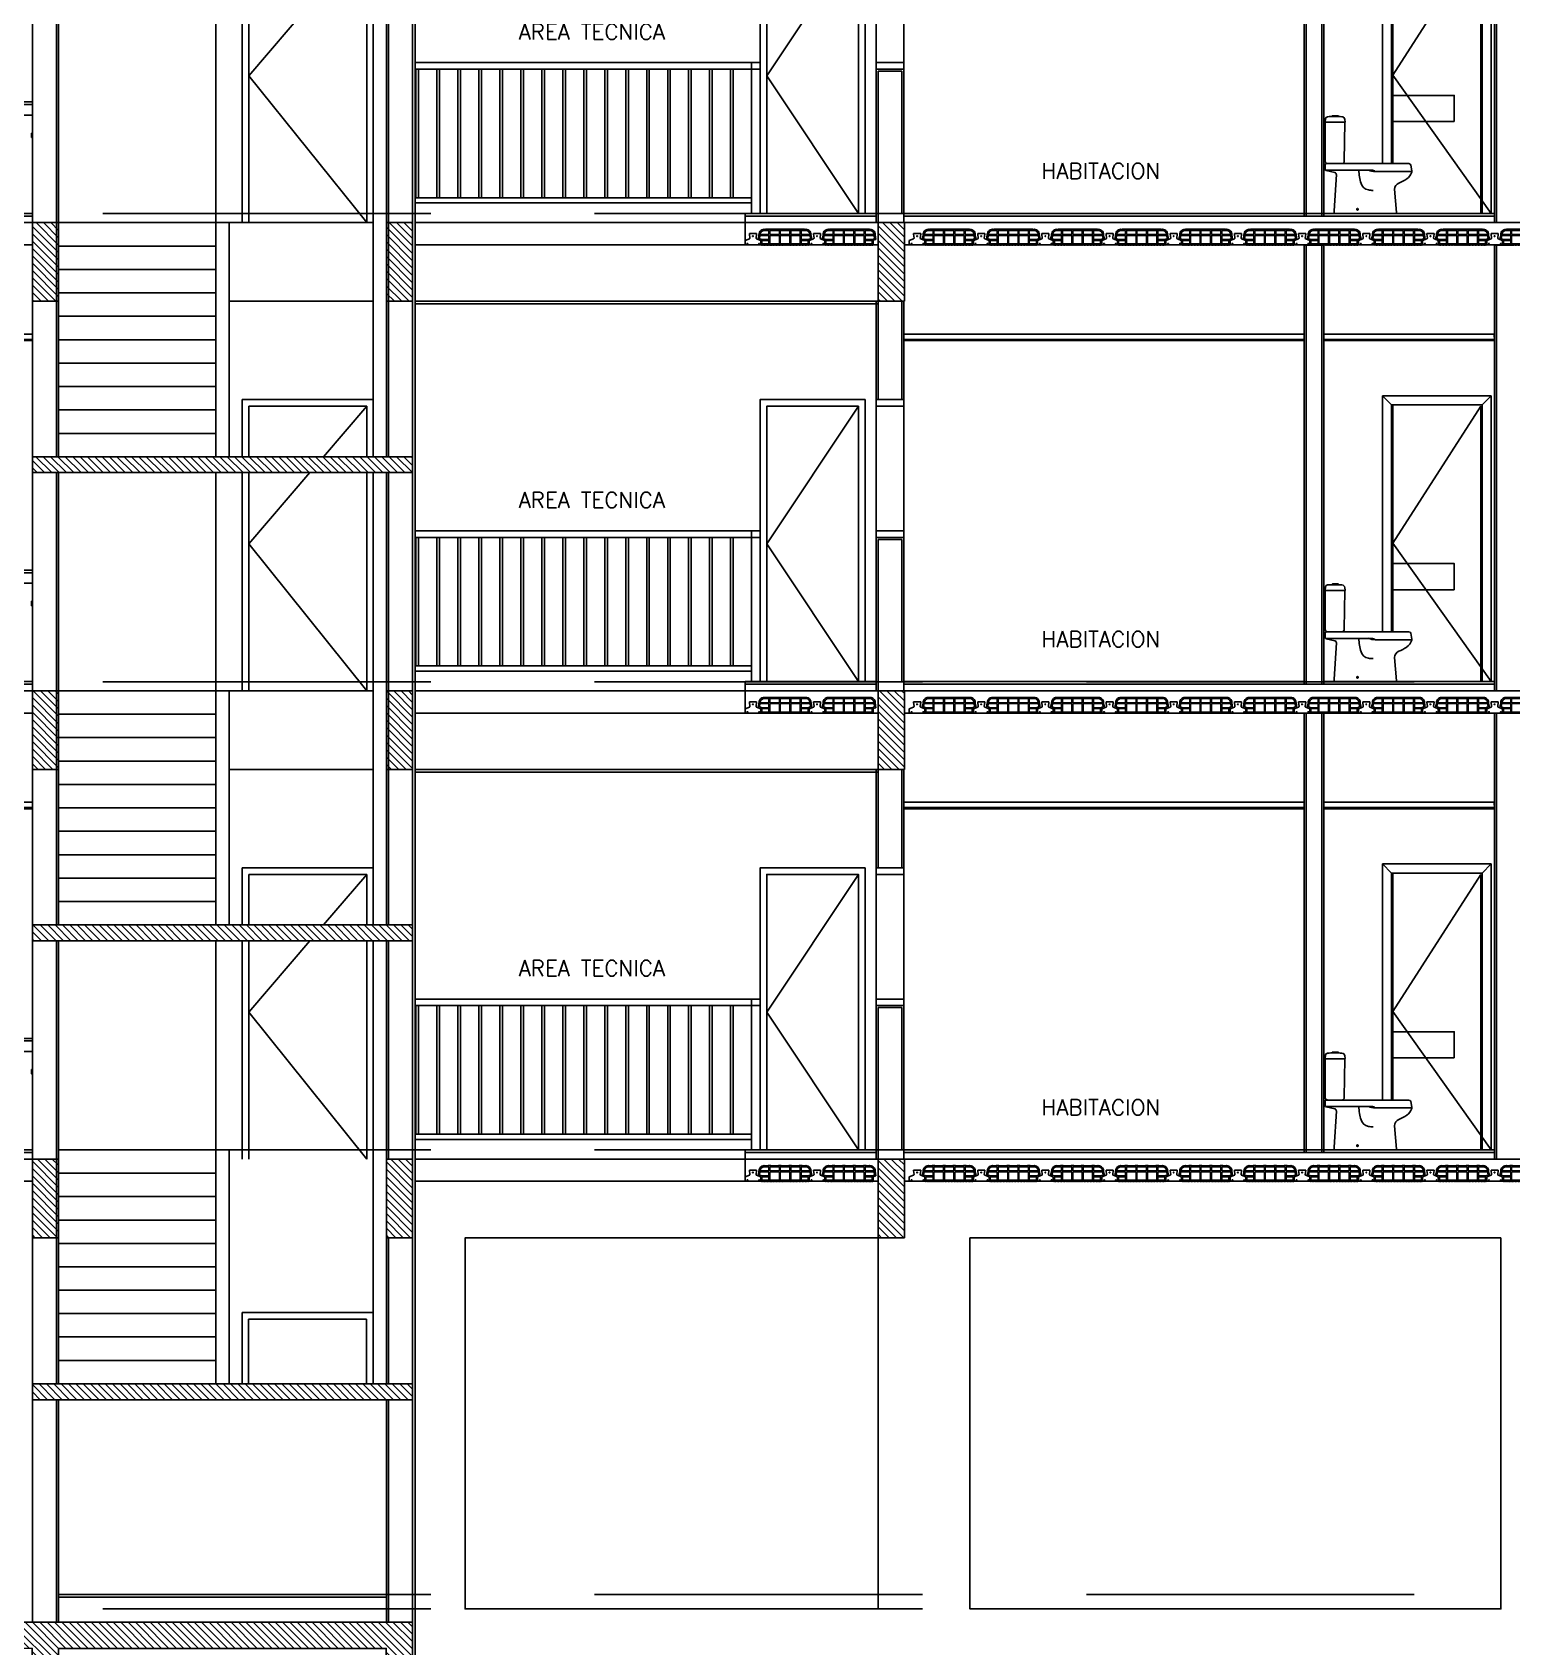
# Model space of a CAD drawing. Header units: metres. Extents: x 126 to 596, y -539 to -70.
# Drawn here: x 251.07 to 262.35, y -396.88 to -384.57 of the extents above; entities that cross this region are included whole.
import ezdxf

# ---------------------------------------------------------------- set-up
doc = ezdxf.new("R2010")
doc.units = ezdxf.units.M
doc.header["$LTSCALE"] = 10
doc.linetypes.add('HIDDEN', pattern=[0.375, 0.25, -0.125])
for name, color, linetype in [('0.1', 1, 'Continuous'), ('01', 1, 'Continuous'), ('02', 2, 'Continuous'), ('1_MUROS', 6, 'Continuous'), ('2', 2, 'Continuous'), ('3', 3, 'Continuous'), ('A- Estructura', 5, 'Continuous'), ('A- Hatch Hormigon', 255, 'Continuous'), ('A-Aberturas', 2, 'Continuous'), ('A-Autos', 254, 'Continuous'), ('A-Cielorraso', 1, 'HIDDEN'), ('A-Muros', 4, 'Continuous'), ('A-Revoques', 1, 'Continuous'), ('Corte t', 2, 'Continuous'), ('Dr Ejes en bloque', 4, 'Continuous'), ('Losa rap sapito', 251, 'Continuous'), ('PISO', 251, 'Continuous'), ('Sanitarios', 2, 'Continuous'), ('Texto', 3, 'Continuous')]:
    doc.layers.add(name, color=color, linetype=linetype)
doc.layers.add('Dr Contorno exterior torre', color=31, linetype='Continuous', transparency=0.5)
doc.styles.add('T12', font='romans.shx', dxfattribs={"height": 0.12})

# ---------------------------------------------------------------- blocks, each defined once
blk = doc.blocks.new('VIGUETA NUEVA')
at = {"layer": '02'}
for p, q in [((852.277, 1549.624), (852.243, 1549.611)), ((852.243, 1549.581), (852.243, 1549.611)), ((852.243, 1549.581), (852.248, 1549.576)), ((852.305, 1549.576), (852.248, 1549.576)), ((852.305, 1549.666), (852.277, 1549.666)), ((852.277, 1549.666), (852.277, 1549.661)), ((852.277, 1549.661), (852.281, 1549.631)), ((852.305, 1549.666), (852.334, 1549.666)), ((852.305, 1549.576), (852.363, 1549.576)), ((852.334, 1549.661), (852.33, 1549.631)), ((852.334, 1549.666), (852.334, 1549.661)), ((852.334, 1549.624), (852.368, 1549.611)), ((852.368, 1549.581), (852.363, 1549.576)), ((852.368, 1549.581), (852.368, 1549.611))]:
    blk.add_line(p, q, dxfattribs=at)
for centre, start, end in [((852.274, 1549.631), 294.8533, 4.4381), ((852.337, 1549.631), 175.5619, 245.1467)]:
    blk.add_arc(centre, 0.00704, start, end, dxfattribs=at)
blk = doc.blocks.new('VIGUETA NUEVA1')
at = {"layer": 'PISO'}
for centre in [(-0.044, -0.081), (0, -0.02), (0.05, -0.081)]:
    blk.add_circle(centre, 0.00324, dxfattribs=at)
at = {"layer": '1_MUROS'}
blk.add_blockref('VIGUETA NUEVA', (-852.305, -1549.666), dxfattribs=at)
blk = doc.blocks.new('Losa rap zapito')
at = {"layer": 'Losa rap sapito'}
for p, q in [((283.728, -291.824), (283.726, -291.839)), ((283.746, -291.848), (283.728, -291.842)), ((283.732, -291.804), (283.729, -291.823)), ((283.739, -291.812), (283.736, -291.833)), ((283.753, -291.842), (283.738, -291.836)), ((283.742, -291.81), (283.805, -291.81)), ((283.744, -291.804), (283.805, -291.804)), ((283.747, -291.88), (283.746, -291.848)), ((283.753, -291.81), (283.805, -291.81)), ((283.753, -291.842), (283.805, -291.842)), ((283.754, -291.872), (283.754, -291.851)), ((283.756, -291.849), (283.805, -291.849)), ((283.771, -291.772), (283.805, -291.772)), ((283.781, -291.764), (283.8, -291.764)), ((283.801, -291.763), (283.821, -291.763)), ((283.808, -291.801), (283.808, -291.775)), ((283.808, -291.839), (283.808, -291.813)), ((283.808, -291.872), (283.808, -291.852)), ((283.815, -291.801), (283.815, -291.775)), ((283.815, -291.872), (283.815, -291.813)), ((283.818, -291.772), (283.884, -291.772)), ((283.818, -291.804), (283.884, -291.804)), ((283.818, -291.81), (283.884, -291.81)), ((283.821, -291.764), (283.881, -291.764)), ((283.901, -291.763), (283.882, -291.763)), ((283.887, -291.801), (283.887, -291.775)), ((283.887, -291.872), (283.887, -291.813)), ((283.894, -291.801), (283.894, -291.775)), ((283.894, -291.872), (283.894, -291.813)), ((283.897, -291.772), (283.93, -291.772)), ((283.897, -291.804), (283.93, -291.804)), ((283.897, -291.81), (283.93, -291.81)), ((283.902, -291.764), (283.93, -291.764)), ((283.959, -291.764), (283.93, -291.764)), ((283.964, -291.772), (283.93, -291.772)), ((283.964, -291.804), (283.93, -291.804)), ((283.964, -291.81), (283.93, -291.81)), ((283.96, -291.763), (283.979, -291.763)), ((283.967, -291.801), (283.967, -291.775)), ((283.967, -291.872), (283.967, -291.813)), ((283.973, -291.801), (283.973, -291.775)), ((283.973, -291.872), (283.973, -291.813)), ((284.043, -291.772), (283.976, -291.772)), ((284.043, -291.804), (283.976, -291.804)), ((284.043, -291.81), (283.976, -291.81)), ((284.039, -291.764), (283.98, -291.764)), ((284.059, -291.763), (284.04, -291.763)), ((284.046, -291.801), (284.046, -291.775)), ((284.046, -291.872), (284.046, -291.813)), ((284.053, -291.801), (284.053, -291.775)), ((284.053, -291.839), (284.053, -291.813)), ((284.053, -291.872), (284.053, -291.852)), ((284.09, -291.772), (284.056, -291.772)), ((284.117, -291.804), (284.056, -291.804)), ((284.119, -291.81), (284.056, -291.81)), ((284.107, -291.81), (284.056, -291.81)), ((284.107, -291.842), (284.056, -291.842)), ((284.104, -291.849), (284.056, -291.849)), ((284.079, -291.764), (284.06, -291.764)), ((284.107, -291.842), (284.123, -291.836)), ((284.107, -291.872), (284.107, -291.851)), ((284.114, -291.88), (284.115, -291.848)), ((284.115, -291.848), (284.133, -291.842)), ((284.121, -291.812), (284.125, -291.833)), ((284.129, -291.804), (284.131, -291.823)), ((284.133, -291.824), (284.135, -291.839)), ((283.754, -291.884), (283.75, -291.884)), ((283.754, -291.884), (283.752, -291.884)), ((283.754, -291.884), (283.752, -291.884)), ((283.754, -291.884), (283.754, -291.883)), ((283.754, -291.883), (283.76, -291.883)), ((283.757, -291.875), (283.805, -291.875)), ((283.76, -291.884), (283.76, -291.883)), ((283.76, -291.884), (283.766, -291.884)), ((283.771, -291.883), (283.766, -291.883)), ((283.766, -291.884), (283.766, -291.883)), ((283.771, -291.884), (283.771, -291.883)), ((283.771, -291.884), (283.777, -291.884)), ((283.777, -291.884), (283.777, -291.883)), ((283.783, -291.883), (283.777, -291.883)), ((283.783, -291.884), (283.783, -291.883)), ((283.783, -291.884), (283.789, -291.884)), ((283.789, -291.884), (283.789, -291.883)), ((283.789, -291.883), (283.795, -291.883)), ((283.795, -291.884), (283.795, -291.883)), ((283.8, -291.884), (283.795, -291.884)), ((283.8, -291.883), (283.806, -291.883)), ((283.8, -291.884), (283.8, -291.883)), ((283.806, -291.884), (283.806, -291.883)), ((283.812, -291.884), (283.806, -291.884)), ((283.812, -291.883), (283.818, -291.883)), ((283.812, -291.884), (283.812, -291.883)), ((283.812, -291.883), (283.818, -291.883)), ((283.818, -291.875), (283.884, -291.875)), ((283.818, -291.884), (283.818, -291.883)), ((283.818, -291.884), (283.823, -291.884)), ((283.829, -291.883), (283.823, -291.883)), ((283.823, -291.884), (283.823, -291.883)), ((283.829, -291.884), (283.829, -291.883)), ((283.829, -291.884), (283.835, -291.884)), ((283.835, -291.884), (283.835, -291.883)), ((283.841, -291.883), (283.835, -291.883)), ((283.841, -291.884), (283.841, -291.883)), ((283.841, -291.884), (283.847, -291.884)), ((283.847, -291.884), (283.847, -291.883)), ((283.847, -291.883), (283.852, -291.883)), ((283.852, -291.884), (283.852, -291.883)), ((283.858, -291.884), (283.852, -291.884)), ((283.858, -291.883), (283.864, -291.883)), ((283.858, -291.884), (283.858, -291.883)), ((283.864, -291.884), (283.864, -291.883)), ((283.87, -291.884), (283.864, -291.884)), ((283.87, -291.883), (283.875, -291.883)), ((283.87, -291.884), (283.87, -291.883)), ((283.87, -291.883), (283.875, -291.883)), ((283.875, -291.884), (283.875, -291.883)), ((283.875, -291.884), (283.881, -291.884)), ((283.887, -291.883), (283.881, -291.883)), ((283.881, -291.884), (283.881, -291.883)), ((283.887, -291.884), (283.887, -291.883)), ((283.887, -291.884), (283.893, -291.884)), ((283.893, -291.884), (283.893, -291.883)), ((283.899, -291.883), (283.893, -291.883)), ((283.897, -291.875), (283.93, -291.875)), ((283.899, -291.884), (283.899, -291.883)), ((283.899, -291.884), (283.904, -291.884)), ((283.904, -291.884), (283.904, -291.883)), ((283.904, -291.883), (283.91, -291.883)), ((283.91, -291.884), (283.91, -291.883)), ((283.916, -291.884), (283.91, -291.884)), ((283.916, -291.883), (283.922, -291.883)), ((283.916, -291.884), (283.916, -291.883)), ((283.922, -291.884), (283.922, -291.883)), ((283.927, -291.884), (283.922, -291.884)), ((283.927, -291.884), (283.927, -291.883)), ((283.927, -291.883), (283.93, -291.883)), ((283.964, -291.875), (283.93, -291.875)), ((283.933, -291.883), (283.93, -291.883)), ((283.933, -291.884), (283.933, -291.883)), ((283.933, -291.884), (283.939, -291.884)), ((283.945, -291.883), (283.939, -291.883)), ((283.939, -291.884), (283.939, -291.883)), ((283.945, -291.884), (283.945, -291.883)), ((283.945, -291.884), (283.951, -291.884)), ((283.951, -291.884), (283.951, -291.883)), ((283.956, -291.883), (283.951, -291.883)), ((283.956, -291.884), (283.956, -291.883)), ((283.962, -291.884), (283.956, -291.884)), ((283.962, -291.884), (283.962, -291.883)), ((283.962, -291.883), (283.968, -291.883)), ((283.968, -291.884), (283.968, -291.883)), ((283.974, -291.884), (283.968, -291.884)), ((283.974, -291.883), (283.98, -291.883)), ((283.974, -291.884), (283.974, -291.883)), ((284.043, -291.875), (283.976, -291.875)), ((283.98, -291.884), (283.98, -291.883)), ((283.985, -291.884), (283.98, -291.884)), ((283.991, -291.883), (283.985, -291.883)), ((283.985, -291.884), (283.985, -291.883)), ((283.991, -291.883), (283.985, -291.883)), ((283.991, -291.884), (283.991, -291.883)), ((283.991, -291.884), (283.997, -291.884)), ((284.003, -291.883), (283.997, -291.883)), ((283.997, -291.884), (283.997, -291.883)), ((284.003, -291.884), (284.003, -291.883)), ((284.003, -291.884), (284.008, -291.884)), ((284.008, -291.884), (284.008, -291.883)), ((284.014, -291.883), (284.008, -291.883)), ((284.014, -291.884), (284.014, -291.883)), ((284.02, -291.884), (284.014, -291.884)), ((284.02, -291.884), (284.02, -291.883)), ((284.02, -291.883), (284.026, -291.883)), ((284.026, -291.884), (284.026, -291.883)), ((284.032, -291.884), (284.026, -291.884)), ((284.032, -291.883), (284.037, -291.883)), ((284.032, -291.884), (284.032, -291.883)), ((284.037, -291.884), (284.037, -291.883)), ((284.043, -291.884), (284.037, -291.884)), ((284.049, -291.883), (284.043, -291.883)), ((284.043, -291.884), (284.043, -291.883)), ((284.049, -291.883), (284.043, -291.883)), ((284.049, -291.884), (284.049, -291.883)), ((284.049, -291.884), (284.055, -291.884)), ((284.06, -291.883), (284.055, -291.883)), ((284.055, -291.884), (284.055, -291.883)), ((284.104, -291.875), (284.056, -291.875)), ((284.06, -291.884), (284.06, -291.883)), ((284.06, -291.884), (284.066, -291.884)), ((284.066, -291.884), (284.066, -291.883)), ((284.072, -291.883), (284.066, -291.883)), ((284.072, -291.884), (284.072, -291.883)), ((284.078, -291.884), (284.072, -291.884)), ((284.078, -291.884), (284.078, -291.883)), ((284.078, -291.883), (284.084, -291.883)), ((284.084, -291.884), (284.084, -291.883)), ((284.089, -291.884), (284.084, -291.884)), ((284.089, -291.883), (284.095, -291.883)), ((284.089, -291.884), (284.089, -291.883)), ((284.095, -291.884), (284.095, -291.883)), ((284.101, -291.884), (284.095, -291.884)), ((284.101, -291.884), (284.101, -291.883)), ((284.107, -291.883), (284.101, -291.883)), ((284.107, -291.884), (284.107, -291.883)), ((284.107, -291.884), (284.109, -291.884)), ((284.107, -291.884), (284.109, -291.884)), ((284.107, -291.884), (284.11, -291.884))]:
    blk.add_line(p, q, dxfattribs=at)
for centre, radius, start, end in [((283.729, -291.839), 0.00289, 171.8699, 249.444), ((283.729, -291.824), 0.000963, 81.8699, 171.8699), ((283.772, -291.804), 0.0404, 77.2971, 181.0135), ((283.739, -291.833), 0.00289, 171.8699, 249.444), ((283.742, -291.813), 0.00289, 90, 165.2593), ((283.772, -291.804), 0.0317, 92.259, 174.7894), ((283.744, -291.801), 0.00289, 180.2316, 270), ((283.756, -291.852), 0.00289, 90, 168.5947), ((283.801, -291.764), 0.000963, 90, 180), ((283.805, -291.775), 0.00289, 0, 90), ((283.805, -291.801), 0.00289, 270, 0), ((283.805, -291.813), 0.00289, 0, 90), ((283.805, -291.839), 0.00289, 270, 0), ((283.805, -291.852), 0.00289, 0, 90), ((283.818, -291.775), 0.00289, 90, 180), ((283.818, -291.801), 0.00289, 180, 270), ((283.818, -291.813), 0.00289, 90, 180), ((283.821, -291.764), 0.000963, 0, 90), ((283.882, -291.764), 0.000963, 90, 180), ((283.884, -291.775), 0.00289, 0, 90), ((283.884, -291.801), 0.00289, 270, 0), ((283.884, -291.813), 0.00289, 0, 90), ((283.897, -291.775), 0.00289, 90, 180), ((283.897, -291.801), 0.00289, 180, 270), ((283.897, -291.813), 0.00289, 90, 180), ((283.901, -291.764), 0.000963, 0, 90), ((283.96, -291.764), 0.000963, 90, 180), ((283.964, -291.775), 0.00289, 0, 90), ((283.964, -291.801), 0.00289, 270, 0), ((283.964, -291.813), 0.00289, 0, 90), ((283.976, -291.775), 0.00289, 90, 180), ((283.976, -291.801), 0.00289, 180, 270), ((283.976, -291.813), 0.00289, 90, 180), ((283.979, -291.764), 0.000963, 0, 90), ((284.04, -291.764), 0.000963, 90, 180), ((284.043, -291.775), 0.00289, 0, 90), ((284.043, -291.801), 0.00289, 270, 0), ((284.043, -291.813), 0.00289, 0, 90), ((284.056, -291.775), 0.00289, 90, 180), ((284.056, -291.801), 0.00289, 180, 270), ((284.056, -291.813), 0.00289, 90, 180), ((284.056, -291.839), 0.00289, 180, 270), ((284.056, -291.852), 0.00289, 90, 180), ((284.059, -291.764), 0.000963, 0, 90), ((284.088, -291.804), 0.0404, 358.9865, 102.7029), ((284.088, -291.804), 0.0317, 5.2106, 87.741), ((284.104, -291.852), 0.00289, 11.4053, 90), ((284.117, -291.801), 0.00289, 270, 359.7684), ((284.119, -291.813), 0.00289, 14.7407, 90), ((284.122, -291.833), 0.00289, 290.556, 8.1301), ((284.132, -291.824), 0.000963, 8.1301, 98.1301), ((284.132, -291.839), 0.00289, 290.556, 8.1301), ((283.751, -291.88), 0.0039, 182.4799, 268.1248), ((283.757, -291.872), 0.00289, 180, 271.41), ((283.805, -291.872), 0.00289, 270, 0), ((283.818, -291.872), 0.00289, 180, 270), ((283.884, -291.872), 0.00289, 270, 0), ((283.897, -291.872), 0.00289, 180, 270), ((283.964, -291.872), 0.00289, 270, 0), ((283.976, -291.872), 0.00289, 180, 270), ((284.043, -291.872), 0.00289, 270, 0), ((284.056, -291.872), 0.00289, 180, 270), ((284.104, -291.872), 0.00289, 268.59, 0), ((284.11, -291.88), 0.0039, 271.8752, 357.5201)]:
    blk.add_arc(centre, radius, start, end, dxfattribs=at)
blk = doc.blocks.new('A$C50213B16')
at = {"ltscale": 0.016707}
blk.add_line((-21, 739), (-21, 743), dxfattribs=at)
at = {"ltscale": 0.017205}
blk.add_line((27, 739), (27, 743), dxfattribs=at)
at = {"ltscale": 0.143874}
blk.add_line((-72, 724), (-74, 695), dxfattribs=at)
for p, q in [((-74, 397), (-74, 695)), ((76, 695), (-74, 695)), ((76, 695), (71, 399)), ((564, 380), (-64, 380)), ((52, 380), (-58, 380)), ((280, 330), (-72, 330)), ((-6, 20), (11, 296)), ((586, 320), (306, 320)), ((455, 184), (468, 6)), ((462, 0), (0, 0))]:
    blk.add_line(p, q)
at = {"ltscale": 0.01772}
blk.add_line((73, 695), (76, 695), dxfattribs=at)
at = {"ltscale": 0.102877}
blk.add_line((75, 717), (77, 696), dxfattribs=at)
at = {"ltscale": 0.00015}
blk.add_line((76, 685), (76, 685), dxfattribs=at)
at = {"ltscale": 0.165352}
blk.add_line((-74, 370), (-74, 337), dxfattribs=at)
at = {"ltscale": 0.331632}
blk.add_line((-2, 312), (-66, 327), dxfattribs=at)
at = {"ltscale": 0.224859}
blk.add_line((586, 325), (578, 369), dxfattribs=at)
at = {"ltscale": 0.023054}
blk.add_line((587, 320), (586, 325), dxfattribs=at)
at = {"ltscale": 0.004861}
blk.add_line((587, 320), (586, 320), dxfattribs=at)
at = {"ltscale": 0.064816}
blk.add_line((-7, 7), (-6, 20), dxfattribs=at)
blk.add_circle((172, 32), 5.91)
for centre, radius, start, end in [((1, -170), 909, 86.7422, 93.7394), ((-19, 743), 2, 91.3801, 180), ((3, -170), 915, 90, 91.3801), ((3, -170), 915, 88.6199, 90), ((25, 743), 2, 0, 88.6199), ((-57, 722), 15, 93.9281, 174.525), ((52, 714), 23.8, 5.5662, 86.7422), ((76, 696), 0.878, 269.267, 4.8776), ((-58, 397), 16.4, 180, 270), ((-64, 370), 10, 90, 180), ((52, 399), 19, 270, 358.933), ((564, 366), 14, 11, 90), ((-64, 337), 10, 180, 256.8268), ((-5, 296), 16, 356.5, 76.8268), ((630, 358), 450, 183.5596, 196.8342), ((300, 420), 100, 243.9194, 273.4607), ((280, 290), 40, 48.5904, 90), ((390, 489), 275, 290.7823, 305.047), ((490, 346), 100, 305.047, 342.3298), ((568, 321), 18, 342.3298, 11), ((266, 248), 70, 196.8342, 260.8672), ((303, 475), 300, 260.8672, 267.7156), ((505, 185), 50, 110.7823, 181.6005), ((0, 7), 7, 176.5, 270), ((462, 6), 6, 270, 4)]:
    blk.add_arc(centre, radius, start, end)
blk = doc.blocks.new('hhhh')
at = {"layer": 'A- Hatch Hormigon'}
h = blk.add_hatch(dxfattribs=at)
h.set_pattern_fill('ANSI31', color=1, scale=0.0125, angle=-90, style=0)
h.set_pattern_definition([(315, (-180.336697, 55.128285), (0.0280633004, 0.0280633004), [])])
h.paths.add_polyline_path([(73.631, -336.251), (70.731, -336.251), (70.731, -336.372), (73.631, -336.372)])
h = blk.add_hatch(dxfattribs=at)
h.set_pattern_fill('ANSI31', color=1, scale=0.0125, angle=-90, style=0)
h.paths.add_polyline_path([(77.381, -338.036), (77.181, -338.036), (77.181, -338.636), (77.381, -338.636)])
h.paths.add_polyline_path([(82.632, -338.036), (82.432, -338.036), (82.432, -338.636), (82.632, -338.636)])
h.paths.add_polyline_path([(87.78, -338.036), (87.6, -338.036), (87.581, -338.036), (87.581, -338.636), (87.781, -338.636)])
h.paths.add_polyline_path([(70.931, -338.036), (70.731, -338.036), (70.731, -338.636), (70.931, -338.636)])
h.paths.add_polyline_path([(73.631, -338.036), (73.431, -338.036), (73.431, -338.636), (73.631, -338.636)])
h.paths.add_polyline_path([(64.181, -338.036), (63.981, -338.036), (63.981, -338.156), (63.981, -338.636), (64.181, -338.636)])
for p, q in [((73.331, -335.816, 0), (73.331, -336.251, 0)), ((73.631, -336.372, 0), (73.631, -336.251, 0)), ((73.331, -336.372, 0), (73.331, -338.036, 0)), ((76.166, -337.966, 0), (76.216, -337.966, 0))]:
    blk.add_line(p, q)
at = {"color": 2}
for p, q in [((70.731, -337.966, 0), (68.737, -337.966, 0)), ((70.731, -337.986, 0), (68.737, -337.986, 0)), ((77.166, -337.966, 0), (76.166, -337.966, 0)), ((76.166, -338.036), (76.166, -337.966, 0)), ((77.166, -337.986, 0), (76.166, -337.986, 0)), ((80.431, -337.966, 0), (77.376, -337.966, 0)), ((81.881, -337.986, 0), (77.376, -337.986, 0)), ((81.881, -337.966, 0), (80.581, -337.966, 0))]:
    blk.add_line(p, q, dxfattribs=at)
at = {"color": 5}
for p, q in [((64.181, -338.036, 0), (70.731, -338.036, 0)), ((70.731, -338.636, 0), (70.731, -338.036, 0)), ((70.731, -338.036, 0), (70.931, -338.036, 0)), ((70.931, -338.036, 0), (70.931, -338.636, 0)), ((73.431, -338.636, 0), (73.431, -338.036, 0)), ((73.431, -338.036, 0), (73.631, -338.036, 0)), ((73.631, -338.036, 0), (73.631, -338.636, 0)), ((76.166, -338.036), (76.166, -338.206)), ((76.166, -338.036), (77.181, -338.036)), ((77.181, -338.636, 0), (77.181, -338.036, 0)), ((77.181, -338.036, 0), (77.381, -338.036, 0)), ((77.381, -338.036, 0), (77.381, -338.636, 0)), ((77.381, -338.036, 0), (82.432, -338.036, 0)), ((64.181, -338.206, 0), (70.731, -338.206, 0)), ((76.166, -338.206), (77.181, -338.206, 0)), ((77.381, -338.206, 0), (82.432, -338.206, 0)), ((70.931, -338.636, 0), (70.731, -338.636, 0)), ((73.631, -338.636, 0), (73.431, -338.636, 0)), ((77.381, -338.636, 0), (77.181, -338.636, 0))]:
    blk.add_line(p, q, dxfattribs=at)
at = {"elevation": 0}
for points in [[(76.076, -337.846), (76.216, -337.846), (73.651, -337.846)], [(76.076, -337.886), (76.216, -337.886), (73.651, -337.886)]]:
    blk.add_lwpolyline(points, dxfattribs=at)
at = {"layer": '01'}
for p, q in [((70.931, -334.466, 0), (72.131, -334.466, 0)), ((70.931, -334.466), (73.331, -334.466)), ((72.131, -336.251, 0), (72.131, -334.466)), ((72.231, -336.251, 0), (72.231, -334.466)), ((73.331, -334.466, 0), (73.331, -336.251)), ((70.931, -334.645, 0), (72.131, -334.645, 0)), ((70.931, -334.823, 0), (72.131, -334.823, 0)), ((70.931, -335.002, 0), (72.131, -335.002, 0)), ((73.331, -335.066, 0), (72.231, -335.066, 0)), ((77.181, -335.066, 0), (73.651, -335.066, 0)), ((70.931, -335.18, 0), (72.131, -335.18, 0)), ((77.181, -335.086, 0), (73.651, -335.086, 0)), ((70.931, -335.359, 0), (72.131, -335.359, 0)), ((70.931, -335.537), (72.131, -335.537)), ((70.931, -335.716), (72.131, -335.716)), ((81.027, -335.786, 0), (81.027, -337.586, 0)), ((81.027, -335.786, 0), (81.857, -335.786, 0)), ((81.097, -335.856, 0), (81.027, -335.786, 0)), ((81.787, -335.856, 0), (81.857, -335.786, 0)), ((81.857, -335.786, 0), (81.857, -337.966, 0)), ((70.931, -335.894, 0), (72.131, -335.894, 0)), ((72.331, -335.816, 0), (72.331, -336.251, 0)), ((72.331, -335.816, 0), (73.331, -335.816, 0)), ((72.381, -335.866, 0), (72.381, -336.251, 0)), ((72.381, -335.866, 0), (73.281, -335.866, 0)), ((73.281, -335.866, 0), (72.951, -336.251, 0)), ((73.281, -335.866, 0), (73.281, -336.251, 0)), ((81.097, -335.856, 0), (81.097, -337.586, 0)), ((81.097, -335.856, 0), (81.787, -335.856, 0)), ((81.107, -335.856, 0), (81.107, -337.586, 0)), ((81.777, -335.866, 0), (81.107, -336.911, 0)), ((81.777, -335.866, 0), (81.777, -337.966, 0)), ((81.787, -335.856, 0), (81.787, -337.966, 0)), ((70.931, -336.073, 0), (72.131, -336.073, 0)), ((72.131, -336.372, 0), (72.131, -338.036)), ((72.331, -336.372, 0), (72.331, -338.036, 0)), ((72.381, -336.372, 0), (72.381, -338.036, 0)), ((72.847, -336.372, 0), (72.381, -336.916, 0)), ((73.281, -336.372, 0), (73.281, -338.036, 0)), ((73.331, -336.372), (73.331, -338.036)), ((72.381, -336.916, 0), (73.281, -338.036, 0)), ((81.107, -336.911, 0), (81.857, -337.966, 0)), ((80.446, -337.066, 0), (80.446, -337.966, 0))]:
    blk.add_line(p, q, dxfattribs=at)
at = {"layer": '01', "elevation": 0}
blk.add_lwpolyline([(81.777, -337.966, 0.02, 0, 0), (81.777, -337.966, 0, 0, 0), (81.777, -335.866, 0, 0, 0), (81.107, -335.866, 0, 0, 0)], format="xyseb", dxfattribs=at)
at = {"layer": '02', "elevation": 0}
blk.add_lwpolyline([(73.651, -338.036), (73.651, -334.466)], dxfattribs=at)
at = {"layer": '2'}
for p, q in [((70.201, -337.116, 0), (70.731, -337.116)), ((70.221, -337.136, 0), (70.731, -337.136))]:
    blk.add_line(p, q, dxfattribs=at)
at = {"layer": '3', "elevation": 0}
blk.add_lwpolyline([(76.216, -336.866), (76.281, -336.866), (76.281, -336.816), (76.216, -336.816)], close=True, dxfattribs=at)
at = {"layer": 'A- Estructura'}
for p, q in [((70.731, -336.251, 0), (73.631, -336.251, 0)), ((70.731, -336.372, 0), (70.731, -336.251, 0)), ((70.731, -336.372, 0), (73.631, -336.372, 0))]:
    blk.add_line(p, q, dxfattribs=at)
at = {"layer": 'A-Aberturas', "color": 1}
for p, q in [((77.031, -335.866, 0), (76.331, -336.916, 0)), ((76.331, -336.916, 0), (77.031, -337.966, 0))]:
    blk.add_line(p, q, dxfattribs=at)
at = {"layer": 'A-Aberturas'}
for p, q in [((77.166, -336.816, 0), (77.166, -335.866, 0)), ((77.376, -336.816, 0), (77.376, -335.866, 0)), ((76.216, -337.966, 0), (76.216, -336.816, 0)), ((76.281, -337.966, 0), (76.281, -336.816, 0)), ((76.166, -338.036), (73.651, -338.036)), ((76.166, -338.206), (73.651, -338.206))]:
    blk.add_line(p, q, dxfattribs=at)
at = {"layer": 'A-Aberturas', "color": 253}
for p, q in [((76.216, -336.816, 0), (73.651, -336.816, 0)), ((76.216, -336.866, 0), (73.651, -336.866, 0))]:
    blk.add_line(p, q, dxfattribs=at)
at = {"layer": 'A-Aberturas', "color": 1, "elevation": 0}
for points in [[(76.281, -337.966), (76.281, -335.816), (77.081, -335.816), (77.081, -337.966)], [(76.331, -337.966), (76.331, -335.866), (77.031, -335.866), (77.031, -337.966)]]:
    blk.add_lwpolyline(points, dxfattribs=at)
at = {"layer": 'A-Aberturas', "elevation": 0}
for points in [[(77.166, -335.816), (77.166, -335.866), (77.376, -335.866), (77.376, -335.816)], [(77.166, -336.866), (77.166, -336.816), (77.376, -336.816), (77.376, -336.866)]]:
    blk.add_lwpolyline(points, dxfattribs=at)
at = {"layer": 'A-Aberturas', "color": 253, "elevation": 0}
for points in [[(73.676, -337.846), (73.656, -337.846), (73.656, -336.866), (73.676, -336.866)], [(73.836, -337.846), (73.816, -337.846), (73.816, -336.866), (73.836, -336.866)], [(73.996, -337.846), (73.976, -337.846), (73.976, -336.866), (73.996, -336.866)], [(74.156, -337.846), (74.136, -337.846), (74.136, -336.866), (74.156, -336.866)], [(74.316, -337.846), (74.296, -337.846), (74.296, -336.866), (74.316, -336.866)], [(74.476, -337.846), (74.456, -337.846), (74.456, -336.866), (74.476, -336.866)], [(74.636, -337.846), (74.616, -337.846), (74.616, -336.866), (74.636, -336.866)], [(74.796, -337.846), (74.776, -337.846), (74.776, -336.866), (74.796, -336.866)], [(74.956, -337.846), (74.936, -337.846), (74.936, -336.866), (74.956, -336.866)], [(75.116, -337.846), (75.096, -337.846), (75.096, -336.866), (75.116, -336.866)], [(75.276, -337.846), (75.256, -337.846), (75.256, -336.866), (75.276, -336.866)], [(75.436, -337.846), (75.416, -337.846), (75.416, -336.866), (75.436, -336.866)], [(75.596, -337.846), (75.576, -337.846), (75.576, -336.866), (75.596, -336.866)], [(75.756, -337.846), (75.736, -337.846), (75.736, -336.866), (75.756, -336.866)], [(75.916, -337.846), (75.896, -337.846), (75.896, -336.866), (75.916, -336.866)], [(76.076, -337.846), (76.056, -337.846), (76.056, -336.866), (76.076, -336.866)]]:
    blk.add_lwpolyline(points, close=True, dxfattribs=at)
at = {"layer": 'A-Autos'}
for p in [(79.407, -337.966, 0), (78.957, -337.966, 0)]:
    blk.add_line(p, (78.957, -337.966, 0), dxfattribs=at)
at = {"layer": 'A-Cielorraso', "color": 1, "linetype": 'Continuous'}
for p, q in [((70.731, -335.316, 0), (68.867, -335.316)), ((80.431, -335.316, 0), (77.376, -335.316, 0)), ((81.88, -335.316, 0), (80.58, -335.316, 0))]:
    blk.add_line(p, q, dxfattribs=at)
at = {"layer": 'A-Cielorraso', "color": 2, "linetype": 'Continuous'}
for p, q in [((70.731, -335.356, 0), (68.867, -335.356)), ((68.867, -335.366), (70.731, -335.366, 0)), ((80.431, -335.356, 0), (77.376, -335.356, 0)), ((77.376, -335.366, 0), (80.431, -335.366, 0)), ((81.881, -335.356, 0), (80.58, -335.356, 0)), ((80.581, -335.366, 0), (81.881, -335.366, 0))]:
    blk.add_line(p, q, dxfattribs=at)
at = {"layer": 'A-Cielorraso', "elevation": 0}
blk.add_lwpolyline([(80.581, -335.366), (80.581, -335.366), (80.581, -335.366), (81.881, -335.366), (81.88, -335.316)], dxfattribs=at)
at = {"layer": 'A-Muros'}
for p, q in [((70.731, -334.466, 0), (70.731, -338.036, 0)), ((70.916, -334.466, 0), (70.916, -336.251, 0)), ((73.446, -334.466, 0), (73.446, -336.251)), ((73.631, -334.466, 0), (73.631, -336.251, 0)), ((80.446, -334.637, 0), (80.446, -337.986, 0)), ((80.561, -334.637, 0), (80.451, -334.637, 0)), ((80.566, -337.986, 0), (80.566, -334.637, 0)), ((81.896, -334.637), (81.896, -338.036, 0)), ((82.011, -334.637), (81.901, -334.637)), ((77.361, -335.066, 0), (77.361, -335.816, 0)), ((77.181, -335.816, 0), (77.361, -335.816, 0)), ((77.181, -335.816, 0), (77.361, -335.816, 0)), ((70.916, -336.372, 0), (70.916, -338.036, 0)), ((73.446, -336.372), (73.446, -338.036)), ((73.631, -336.372, 0), (73.631, -338.036, 0)), ((77.181, -336.881, 0), (77.181, -338.036, 0)), ((77.361, -336.881, 0), (77.181, -336.881, 0)), ((77.361, -337.966, 0), (77.361, -336.881, 0))]:
    blk.add_line(p, q, dxfattribs=at)
at = {"layer": 'A-Muros', "color": 1}
for p, q in [((80.581, -334.637, 0), (80.431, -334.637, 0)), ((80.431, -334.637, 0), (80.431, -337.986, 0)), ((80.581, -337.986, 0), (80.581, -334.637)), ((82.031, -334.637), (81.881, -334.637)), ((81.881, -334.637), (81.881, -338.036, 0))]:
    blk.add_line(p, q, dxfattribs=at)
at = {"layer": 'A-Muros'}
blk.add_lwpolyline([(70.731, -338.036), (70.731, -334.466)], dxfattribs=at)
at = {"layer": 'A-Muros', "elevation": 0}
blk.add_lwpolyline([(77.181, -335.066), (77.181, -335.816)], dxfattribs=at)
at = {"layer": 'A-Revoques'}
for p, q in [((70.931, -334.466, 0), (70.931, -336.251, 0)), ((73.431, -334.466, 0), (73.431, -336.251)), ((77.166, -335.066, 0), (77.166, -336.416, 0)), ((77.376, -335.066, 0), (77.376, -336.416, 0)), ((77.166, -335.816, 0), (77.181, -335.816, 0)), ((77.361, -335.816, 0), (77.376, -335.816, 0)), ((70.931, -336.372, 0), (70.931, -338.036, 0)), ((73.431, -336.372), (73.431, -338.036)), ((77.166, -336.866, 0), (77.166, -338.036, 0)), ((77.376, -336.866, 0), (77.166, -336.866, 0)), ((77.376, -336.866, 0), (77.376, -338.036, 0)), ((77.376, -337.966, 0), (77.376, -336.866, 0))]:
    blk.add_line(p, q, dxfattribs=at)
at = {"layer": 'Corte t', "color": 1}
blk.add_line((70.509, -337.216, 0), (70.731, -337.216), dxfattribs=at)
at = {"layer": 'Corte t', "elevation": 0}
blk.add_lwpolyline([(70.725, -337.353), (70.731, -337.353), (70.731, -337.387), (70.725, -337.387)], close=True, dxfattribs=at)
at = {"layer": 'Dr Contorno exterior torre', "elevation": 0}
blk.add_lwpolyline([(81.575, -337.265), (81.106, -337.265), (81.106, -337.066), (81.575, -337.066)], close=True, dxfattribs=at)
at = {"layer": 'A-Muros', "xscale": -1}
for p in [(360.401, -46.323), (360.89, -46.323), (361.653, -46.323, 0), (362.142, -46.323, 0), (362.632, -46.323, 0), (363.121, -46.323, 0), (363.61, -46.323, 0), (364.1, -46.323, 0), (364.589, -46.323, 0), (365.079, -46.323, 0), (365.568, -46.323, 0), (366.058, -46.323, 0)]:
    blk.add_blockref('Losa rap zapito', p, dxfattribs=at)
at = {"layer": 'Corte t', "xscale": 0.9559179682510148, "yscale": 0.9559179682510148, "zscale": 0.9559179682510148}
for p in [(76.226, -338.12), (76.715, -338.12), (77.478, -338.12, 0), (77.967, -338.12, 0), (78.456, -338.12, 0), (78.946, -338.12, 0), (79.435, -338.12, 0), (79.925, -338.12, 0), (80.414, -338.12, 0), (80.904, -338.12, 0), (81.393, -338.12, 0), (81.882, -338.12, 0)]:
    blk.add_blockref('VIGUETA NUEVA1', p, dxfattribs=at)
at = {"layer": 'Sanitarios', "xscale": 0.001, "yscale": 0.001, "zscale": 0.001}
blk.add_blockref('A$C50213B16', (80.665, -337.966, 0), dxfattribs=at)
at = {"layer": 'Texto', "transparency": 33554687, "style": 'T12'}
for s, p in [('AREA TECNICA', (74.44, -336.641)), ('HABITACION', (78.427, -337.702))]:
    blk.add_text(s, height=0.12, dxfattribs=at).set_placement(p)
blk = doc.blocks.new('niveles')
at = {"layer": 'PISO', "linetype": 'HIDDEN'}
for p, q in [((572.152, -287.074), (533.455, -287.074)), ((572.152, -290.644), (533.455, -290.644)), ((572.152, -294.214), (533.455, -294.214)), ((572.152, -297.714), (533.455, -297.714))]:
    blk.add_line(p, q, dxfattribs=at)
at = {"layer": 'PISO', "color": 41, "linetype": 'HIDDEN', "true_color": 0xf4ee51}
blk.add_line((572.152, -297.604), (533.455, -297.604), dxfattribs=at)

msp = doc.modelspace()

# ---------------------------------------------------------------- hatches: boundary and pattern name
at = {"layer": 'A- Hatch Hormigon', "transparency": 33554687}
h = msp.add_hatch(dxfattribs=at)
h.set_pattern_fill('ANSI31', color=256, scale=0.0125, angle=-90)
h.set_pattern_definition([(315, (0, -20), (0.0280633004, 0.0280633004), [])])
h.paths.add_polyline_path([(253.967, -394.878), (251.068, -394.878), (251.068, -394.999), (253.967, -394.999)])
h = msp.add_hatch(dxfattribs=at)
h.set_pattern_fill('ANSI31', color=1, scale=0.0125, angle=-90)
h.set_pattern_definition([(315, (280.336697, -20), (0.0280633004, 0.0280633004), [])])
h.paths.add_polyline_path([(253.967, -396.695), (244.319, -396.695), (244.317, -396.894), (244.317, -397.295), (244.517, -397.295), (244.517, -396.894), (251.067, -396.895), (251.067, -397.295), (251.267, -397.295), (251.267, -396.895), (253.767, -396.895), (253.767, -397.295), (253.967, -397.295), (253.967, -396.895)])

# ---------------------------------------------------------------- linework, layer by layer
for p, q in [((253.768, -393.765, 0), (253.768, -394.878, 0)), ((253.667, -394.335, 0), (253.667, -394.878, 0)), ((253.783, -394.999, 0), (253.783, -396.695, 0))]:
    msp.add_line(p, q)
at = {"layer": '0.1', "elevation": 0}
for points in [[(257.517, -393.765), (254.368, -393.765), (254.368, -396.595), (257.517, -396.595)], [(262.268, -393.765), (258.218, -393.765), (258.218, -396.595), (262.268, -396.595)]]:
    msp.add_lwpolyline(points, close=True, dxfattribs=at)
at = {"layer": '01'}
for p, q in [((251.268, -393.093, 0), (252.468, -393.093, 0)), ((251.268, -393.093), (253.667, -393.093)), ((252.468, -394.878, 0), (252.468, -393.093)), ((252.568, -394.878, 0), (252.568, -393.093)), ((253.667, -393.093, 0), (253.667, -394.878)), ((251.268, -393.272, 0), (252.468, -393.272, 0)), ((251.268, -393.45, 0), (252.468, -393.45, 0)), ((251.268, -393.629, 0), (252.468, -393.629, 0)), ((251.268, -393.807, 0), (252.468, -393.807, 0)), ((251.268, -393.986, 0), (252.468, -393.986, 0)), ((251.268, -394.164), (252.468, -394.164)), ((251.268, -394.343), (252.468, -394.343)), ((252.667, -394.335, 0), (252.667, -394.878, 0)), ((252.667, -394.335), (253.667, -394.335)), ((252.717, -394.385, 0), (252.717, -394.878, 0)), ((252.717, -394.385), (253.617, -394.385)), ((253.617, -394.385, 0), (253.617, -394.878, 0)), ((251.268, -394.521, 0), (252.468, -394.521, 0)), ((251.268, -394.7, 0), (252.468, -394.7, 0))]:
    msp.add_line(p, q, dxfattribs=at)
at = {"layer": '02'}
for p, q in [((253.988, -393.765, 0), (253.988, -397.295, 0)), ((251.268, -396.485, 0), (253.768, -396.485, 0)), ((251.268, -396.505, 0), (253.768, -396.505, 0))]:
    msp.add_line(p, q, dxfattribs=at)
at = {"layer": 'A- Estructura'}
for p, q in [((251.068, -394.878, 0), (253.967, -394.878, 0)), ((251.068, -394.999, 0), (253.967, -394.999, 0))]:
    msp.add_line(p, q, dxfattribs=at)
at = {"layer": 'A- Estructura', "elevation": 0}
msp.add_lwpolyline([(253.967, -396.695), (244.319, -396.695), (244.317, -396.894), (244.317, -396.894), (244.317, -397.295), (244.517, -397.295), (244.517, -396.894), (251.067, -396.895), (251.067, -397.295), (251.267, -397.295), (251.267, -396.895), (253.767, -396.895), (253.767, -397.295), (253.967, -397.295), (253.967, -396.695)], dxfattribs=at)
at = {"layer": 'A-Muros'}
for p, q in [((251.068, -393.165), (251.068, -396.695, 0)), ((251.253, -393.165, 0), (251.253, -394.878, 0)), ((253.783, -393.765, 0), (253.783, -394.878, 0)), ((253.968, -393.765, 0), (253.967, -396.695, 0)), ((251.253, -394.999, 0), (251.253, -396.695, 0))]:
    msp.add_line(p, q, dxfattribs=at)
at = {"layer": 'A-Revoques'}
for p, q in [((251.268, -393.165, 0), (251.268, -394.878, 0)), ((253.988, -393.165, 0), (253.988, -396.695, 0)), ((251.268, -394.999, 0), (251.268, -396.695, 0)), ((253.768, -394.999, 0), (253.768, -396.695, 0))]:
    msp.add_line(p, q, dxfattribs=at)

# ---------------------------------------------------------------- block references
at = {"layer": 'A-Aberturas'}
for p in [(180.337, -47.988), (180.337, -51.558), (180.337, -55.128)]:
    msp.add_blockref('hhhh', p, dxfattribs=at)
at = {"layer": 'Dr Ejes en bloque'}
msp.add_blockref('niveles', (-291.796, -98.881, 0), dxfattribs=at)

doc.saveas('drawing.dxf')
